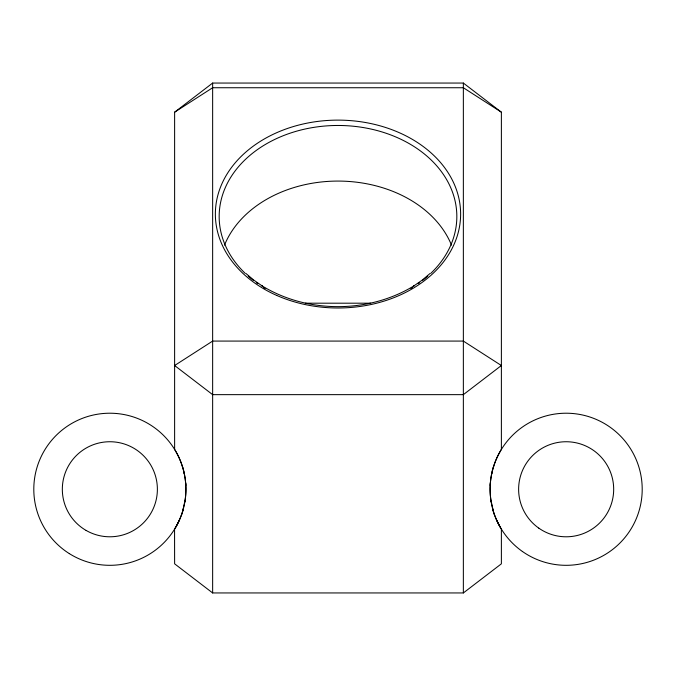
<?xml version="1.0" encoding="UTF-8"?>
<svg xmlns="http://www.w3.org/2000/svg" width="676" height="676" viewBox="0 0 676 676"><rect width="100%" height="100%" fill="white"/><g stroke="black" fill="none" stroke-linecap="round" stroke-linejoin="round"><path stroke-width="1.01" d="M490.201 485.41C490.827 472.727 494.714 460.212 501.381 449.405L501.381 112.182L463.356 83.055L212.644 83.055L174.619 112.182L174.619 449.405C181.016 459.781 184.861 471.721 185.706 483.889M490.379 482.774L490.218 484.996A145.382 66.079 -52.5 0 0 490.844 499.581L493.218 510.819M184.81 502.074L185.021 500.798M491.663 473.91L491.942 472.642M492.229 471.375L492.55 470.116M183.45 508.411L182.748 510.921M182.782 510.819L185.19 499.615A143.642 65.293 52.5 0 0 185.773 483.94M493.252 467.606L493.632 466.355M181.531 514.664L181.962 513.422M179.596 519.582L175.997 526.79M430.063 273.476L422.213 280.109L413.551 286.125L414.092 285.796C368.564 313.596 307.436 313.596 261.908 285.796L262.449 286.125L253.787 280.109L245.937 273.476M182.833 510.87A271.71 123.497 52.5 0 1 174.56 529.071L174.619 563.818L212.644 592.945L463.356 592.945L501.381 563.818L501.381 529.131A271.701 123.497 -52.5 0 1 493.167 510.87M174.619 112.182L212.644 87.736L463.356 87.736L501.381 112.182M305.341 303.194L370.659 303.194M500.003 526.79L496.404 519.582M494.038 513.422L494.469 514.664M182.368 466.355L182.748 467.606M493.252 510.921L492.55 508.411M183.45 470.116L183.771 471.375M184.058 472.642L184.337 473.91M490.979 500.798L491.19 502.074M185.63 482.85L185.799 485.41M463.356 83.055L463.356 592.945M212.644 83.055L212.644 592.945M245.092 273.256A118.832 91.032 0 0 1 257.176 149.768A118.832 91.032 0 0 1 418.824 149.768A118.832 91.032 0 0 1 430.908 273.256M427.807 276.112A118.832 91.032 0 0 1 422.77 280.286M419.745 282.568A118.832 91.032 0 0 1 418.19 283.675M412.563 287.376A118.832 91.032 0 0 1 410.898 288.382M265.102 288.382A118.832 91.032 0 0 1 263.437 287.376M257.81 283.675A118.832 91.032 0 0 1 256.255 282.568M253.23 280.286A118.832 91.032 0 0 1 248.193 276.112M224.5 245.151A118.832 91.032 0 0 1 338 181.075A118.832 91.032 0 0 1 451.5 245.151M501.381 365.522L463.356 394.649L212.644 394.649L174.619 365.522L212.644 341.076L463.356 341.076L501.381 365.522M69.315 553.61A76.05 76.05 0 0 0 185.841 492.196A76.05 76.05 0 0 0 74.394 421.985A76.05 76.05 0 0 0 69.315 553.61M86.089 530.423A47.531 47.531 0 0 0 157.381 489.263A47.531 47.531 0 0 0 86.089 448.103A47.531 47.531 0 0 0 86.089 530.423M522.362 551.439A76.05 76.05 0 0 0 641.896 496.099A76.05 76.05 0 0 0 534.201 420.252A76.05 76.05 0 0 0 522.362 551.439M538.78 528.125A47.531 47.531 0 0 0 613.487 493.539A47.531 47.531 0 0 0 546.183 446.135A47.531 47.531 0 0 0 538.78 528.125M276.687 295.412A122.635 93.939 0 0 0 460.626 214.055A122.635 93.939 0 0 0 276.687 132.699A122.635 93.939 0 0 0 276.687 295.412"/></g></svg>
